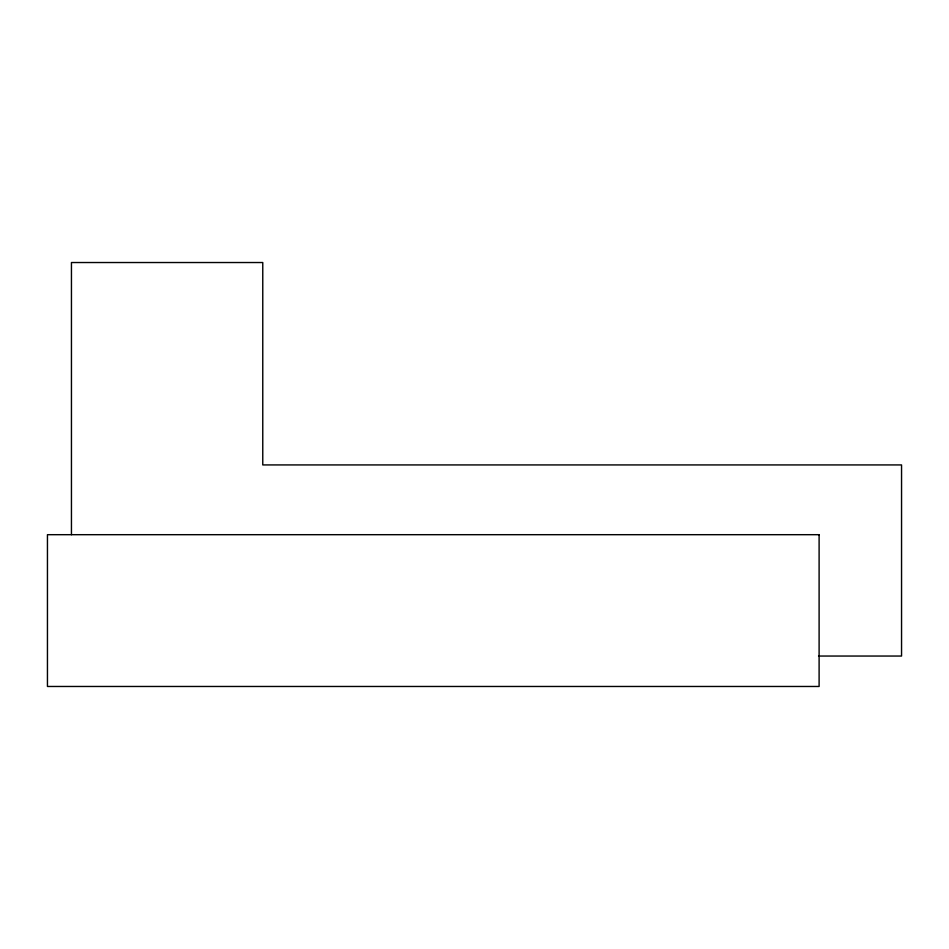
<?xml version="1.0" encoding="UTF-8"?>
<svg xmlns="http://www.w3.org/2000/svg" width="949" height="949" viewBox="0 0 949 949"><rect width="100%" height="100%" fill="white"/><g stroke="black" fill="none" stroke-linecap="round" stroke-linejoin="round"><path stroke-width="1.42" d="M818.548 656.044L901.55 656.044L901.55 464.927L262.766 464.927L262.766 262.529L71.448 262.529L71.448 534.69M819.106 534.69L47.45 534.69L47.45 686.471L819.106 686.471L819.106 534.69"/></g></svg>
